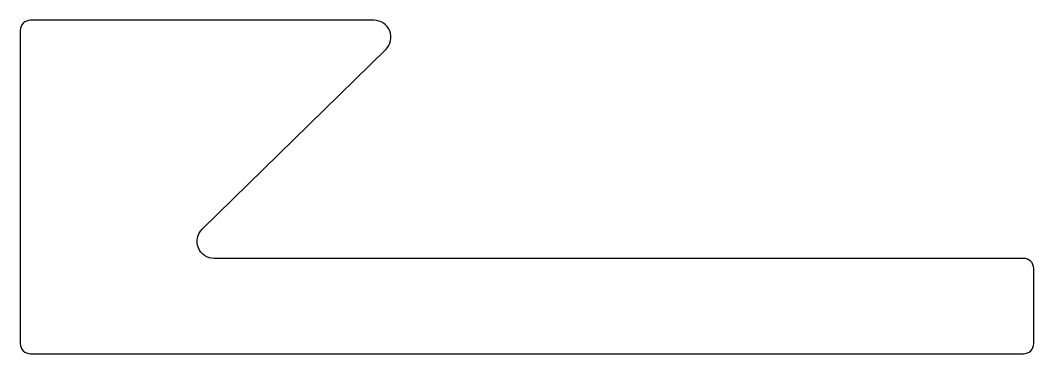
# Model space of a CAD drawing. Extents: x 143.1 to 172.9, y 220 to 229.8.
import ezdxf

# ---------------------------------------------------------------- set-up
doc = ezdxf.new("R2010")
doc.units = 0
doc.header["$LTSCALE"] = 15
doc.layers.get('0').update_dxf_attribs({"linetype": 'CONTINUOUS'})

msp = doc.modelspace()

# ---------------------------------------------------------------- linework, layer by layer
at = {"color": 0, "linetype": 'CONTINUOUS', "ltscale": 10}
msp.add_lwpolyline([(143.076, 220.277, 0.414214), (143.376, 219.977), (172.576, 219.977, 0.414214), (172.876, 220.277), (172.876, 222.477, 0.414214), (172.576, 222.777), (148.776, 222.777, -0.672048), (148.427, 223.634), (153.826, 228.92, 0.672048), (153.476, 229.777), (143.376, 229.777, 0.414214), (143.076, 229.477)], format="xyb", close=True, dxfattribs=at)

doc.saveas('drawing.dxf')
